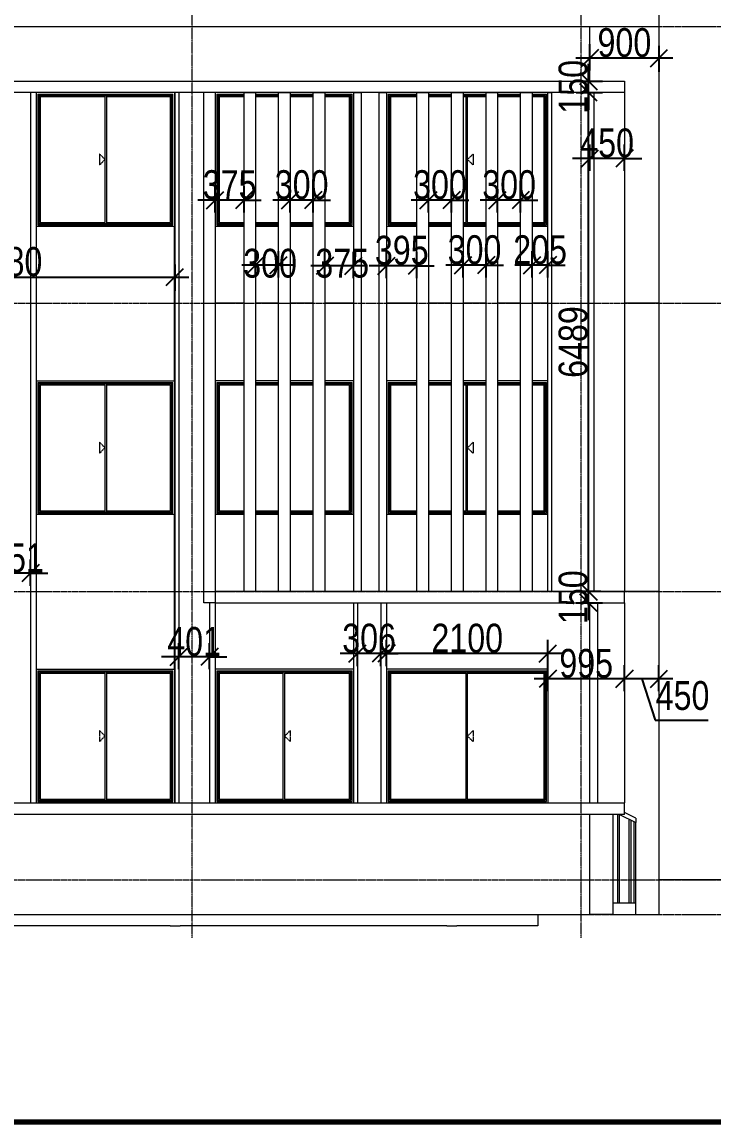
# Model space of a CAD drawing. Header units: millimetres. Extents: x -35190 to 411743, y -233114 to 23872.
# Drawn here: x 21795 to 30787, y -166409 to -152101 of the extents above; entities that cross this region are included whole.
import ezdxf

# ---------------------------------------------------------------- set-up
doc = ezdxf.new("R2010")
doc.units = ezdxf.units.MM
doc.linetypes.add('Centre', pattern=[31.75, 6.35, -4.7625, 15.875, -4.7625])
doc.linetypes.add('Grid Line', pattern=[22.225, 12.7, -3.175, 3.175, -3.175])
for name, color, linetype, lineweight in [('A-ANNO-DIMS', 211, 'Continuous', 9), ('A-DETL', 90, 'Continuous', 18), ('A-DETL-WIDE', 214, 'Continuous', 70), ('A-FLOR', 192, 'Continuous', 18), ('A-FLOR-HRAL', 11, 'Continuous', 18), ('A-FLOR-LEVL', 51, 'Continuous', 18), ('A-GLAZ', 151, 'Continuous', 18), ('A-WALL', 113, 'Continuous', 18), ('Q-CASE', 31, 'Continuous', 18), ('S-GRID', 1, 'Continuous', 9), ('S-STRS', 31, 'Continuous', 18)]:
    doc.layers.add(name, color=color, linetype=linetype, lineweight=lineweight)
doc.styles.add('Arial_3', font='arial.ttf', dxfattribs={"width": 0.8, "height": 375})
doc.dimstyles.new('main_4_5mm', dxfattribs={"dimscale": 304.8, "dimtxt": 382.597275, "dimasz": 0.738189, "dimexe": 0.590551, "dimexo": 0.0625, "dimgap": 0.024606, "dimtad": 1, "dimdec": 0, "dimzin": 0, "dimdsep": 46, "dimtxsty": 'Arial_3', "dimblk1": 'OBLIQUE', "dimblk2": 'OBLIQUE', "dimsah": 1, "dimcen": 0.09, "dimdle": 0.590551, "dimazin": 0, "dimtfac": 1, "dimtdec": 4, "dimtix": 1, "dimtmove": 0, "dimatfit": 3, "dimfxl": 0.590551, "dimfxlon": 1, "dimtvp": 1, "dimtolj": 1, "dimtzin": 0, "dimarcsym": 2})
doc.dimstyles.new('main_4_5mm_1', dxfattribs={"dimscale": 304.8, "dimtxt": 382.597275, "dimasz": 0.738189, "dimexe": 0.590551, "dimexo": 0.0625, "dimgap": 0.024606, "dimtad": 1, "dimdec": 0, "dimzin": 0, "dimdsep": 46, "dimtxsty": 'Arial_3', "dimblk1": 'OBLIQUE', "dimblk2": 'OBLIQUE', "dimsah": 1, "dimcen": 0.09, "dimdle": 0.590551, "dimazin": 0, "dimtfac": 1, "dimtdec": 4, "dimtix": 1, "dimtmove": 1, "dimatfit": 3, "dimfxl": 0.590551, "dimfxlon": 1, "dimtvp": 1, "dimtolj": 1, "dimtzin": 0, "dimarcsym": 2})

# ---------------------------------------------------------------- blocks, each defined once
blk = doc.blocks.new('Sliding - 2L - SL2_1 X 1_8-416756-North')
at = {"layer": 'A-GLAZ'}
for p, q in [((10281, 3190), (8181, 3190)), ((8201, 3170), (8201, 1470)), ((8201, 3170), (10261, 3170)), ((8217, 3154), (8217, 1486)), ((8217, 3154), (10245, 3154)), ((9216, 1486), (9216, 3154)), ((10245, 1486), (10245, 3154)), ((10261, 1470), (10261, 3170)), ((10281, 3190), (10281, 1450)), ((8232, 3139), (8232, 1501)), ((8232, 3139), (9216, 3139)), ((9216, 1501), (9216, 3139)), ((9231, 3139), (9231, 1501)), ((9231, 3139), (10230, 3139)), ((10230, 1501), (10230, 3139)), ((8201, 1470), (10261, 1470)), ((8217, 1486), (10245, 1486)), ((8232, 1501), (9216, 1501)), ((9231, 1501), (10230, 1501))]:
    blk.add_line(p, q, dxfattribs=at)
at = {"layer": 'A-GLAZ', "linetype": 'Centre'}
for p, q in [((9235, 2320), (9306, 2391)), ((9235, 2320), (9306, 2249)), ((9306, 2391), (9306, 2249))]:
    blk.add_line(p, q, dxfattribs=at)
blk = doc.blocks.new('Sliding - 2L - SL1_8 X 1_8-417365-North')
at = {"layer": 'A-GLAZ'}
for p, q in [((7751, 3190), (5951, 3190)), ((5971, 3170), (5971, 1470)), ((5971, 3170), (7731, 3170)), ((5987, 3154), (5987, 1486)), ((5987, 3154), (7715, 3154)), ((6836, 1486), (6836, 3154)), ((7715, 1486), (7715, 3154)), ((7731, 1470), (7731, 3170)), ((6002, 3139), (6002, 1501)), ((6002, 3139), (6836, 3139)), ((6836, 1501), (6836, 3139)), ((6851, 3139), (6851, 1501)), ((6851, 3139), (7700, 3139)), ((7700, 1501), (7700, 3139)), ((5971, 1470), (7731, 1470)), ((5987, 1486), (7715, 1486)), ((6002, 1501), (6836, 1501)), ((6851, 1501), (7700, 1501))]:
    blk.add_line(p, q, dxfattribs=at)
at = {"layer": 'A-GLAZ', "linetype": 'Centre'}
for p, q in [((6855, 2320), (6926, 2391)), ((6855, 2320), (6926, 2249)), ((6926, 2391), (6926, 2249))]:
    blk.add_line(p, q, dxfattribs=at)
blk = doc.blocks.new('Sliding - 2L - SL1_8 X 1_8-417557-North')
at = {"layer": 'A-GLAZ'}
for p, q in [((3641, 3170), (3641, 1470)), ((3641, 3170), (5401, 3170)), ((3657, 3154), (3657, 1486)), ((3657, 3154), (5385, 3154)), ((4536, 3154), (4536, 1486)), ((5385, 1486), (5385, 3154)), ((5401, 1470), (5401, 3170)), ((5421, 3190), (5421, 1450)), ((3672, 3139), (3672, 1501)), ((3672, 3139), (4521, 3139)), ((4521, 1501), (4521, 3139)), ((4536, 3139), (4536, 1501)), ((4536, 3139), (5370, 3139)), ((5370, 1501), (5370, 3139)), ((3641, 1470), (5401, 1470)), ((3657, 1486), (5385, 1486)), ((3672, 1501), (4521, 1501)), ((4536, 1501), (5370, 1501))]:
    blk.add_line(p, q, dxfattribs=at)
at = {"layer": 'A-GLAZ', "linetype": 'Centre'}
for p, q in [((4517, 2320), (4447, 2391)), ((4447, 2391), (4447, 2249)), ((4517, 2320), (4447, 2249))]:
    blk.add_line(p, q, dxfattribs=at)
blk = doc.blocks.new('Sliding - 2L - SL2_1 X 1_8-V11-North')
at = {"layer": 'A-GLAZ'}
for p, q in [((8576, 6940), (8181, 6940)), ((8201, 6920), (8201, 5220)), ((8201, 6920), (8576, 6920)), ((8217, 6904), (8217, 5236)), ((8217, 6904), (8576, 6904)), ((8232, 6889), (8232, 5251)), ((8232, 6889), (8576, 6889)), ((9026, 6940), (8726, 6940)), ((8726, 6920), (9026, 6920)), ((8726, 6904), (9026, 6904)), ((8726, 6889), (9026, 6889)), ((9476, 6940), (9176, 6940)), ((9176, 6920), (9476, 6920)), ((9176, 6904), (9476, 6904)), ((9176, 6889), (9216, 6889)), ((9216, 5236), (9216, 6904)), ((9216, 5251), (9216, 6889)), ((9231, 6889), (9231, 5251)), ((9231, 6889), (9476, 6889)), ((9926, 6940), (9626, 6940)), ((9626, 6920), (9926, 6920)), ((9626, 6904), (9926, 6904)), ((9626, 6889), (9926, 6889)), ((10281, 6940), (10076, 6940)), ((10076, 6920), (10261, 6920)), ((10076, 6904), (10245, 6904)), ((10076, 6889), (10230, 6889)), ((10230, 5251), (10230, 6889)), ((10245, 5236), (10245, 6904)), ((10261, 5220), (10261, 6920)), ((8576, 5200), (8181, 5200)), ((8201, 5220), (8576, 5220)), ((8217, 5236), (8576, 5236)), ((8232, 5251), (8576, 5251)), ((8726, 5251), (9026, 5251)), ((8726, 5236), (9026, 5236)), ((8726, 5220), (9026, 5220)), ((9026, 5200), (8726, 5200)), ((9176, 5251), (9216, 5251)), ((9176, 5236), (9476, 5236)), ((9176, 5220), (9476, 5220)), ((9476, 5200), (9176, 5200)), ((9231, 5251), (9476, 5251)), ((9626, 5251), (9926, 5251)), ((9626, 5236), (9926, 5236)), ((9626, 5220), (9926, 5220)), ((9926, 5200), (9626, 5200)), ((10076, 5251), (10230, 5251)), ((10076, 5236), (10245, 5236)), ((10076, 5220), (10261, 5220)), ((10281, 5200), (10076, 5200))]:
    blk.add_line(p, q, dxfattribs=at)
at = {"layer": 'A-GLAZ', "linetype": 'Centre'}
for p, q in [((9235, 6070), (9306, 6141)), ((9235, 6070), (9306, 5999)), ((9306, 6141), (9306, 5999))]:
    blk.add_line(p, q, dxfattribs=at)
blk = doc.blocks.new('Sliding - 2L - SL1_8 X 1_8-V12-North')
at = {"layer": 'A-GLAZ'}
for p, q in [((6326, 6940), (5951, 6940)), ((5971, 6920), (5971, 5220)), ((5971, 6920), (6326, 6920)), ((5987, 6904), (5987, 5236)), ((5987, 6904), (6326, 6904)), ((6002, 6889), (6002, 5251)), ((6002, 6889), (6326, 6889)), ((6776, 6940), (6476, 6940)), ((6476, 6920), (6776, 6920)), ((6476, 6904), (6776, 6904)), ((6476, 6889), (6776, 6889)), ((7226, 6940), (6926, 6940)), ((6926, 6920), (7226, 6920)), ((6926, 6904), (7226, 6904)), ((6926, 6889), (7226, 6889)), ((7751, 6940), (7376, 6940)), ((7376, 6920), (7731, 6920)), ((7376, 6904), (7715, 6904)), ((7376, 6889), (7700, 6889)), ((7700, 5251), (7700, 6889)), ((7715, 5236), (7715, 6904)), ((7731, 5220), (7731, 6920)), ((6326, 5200), (5951, 5200)), ((5971, 5220), (6326, 5220)), ((5987, 5236), (6326, 5236)), ((6002, 5251), (6326, 5251)), ((6476, 5251), (6776, 5251)), ((6476, 5236), (6776, 5236)), ((6476, 5220), (6776, 5220)), ((6776, 5200), (6476, 5200)), ((6926, 5251), (7226, 5251)), ((6926, 5236), (7226, 5236)), ((6926, 5220), (7226, 5220)), ((7226, 5200), (6926, 5200)), ((7376, 5251), (7700, 5251)), ((7376, 5236), (7715, 5236)), ((7376, 5220), (7731, 5220)), ((7751, 5200), (7376, 5200))]:
    blk.add_line(p, q, dxfattribs=at)
blk = doc.blocks.new('Sliding - 2L - SL2_1 X 1_8-V26-North')
at = {"layer": 'A-GLAZ'}
for p, q in [((8201, 10670), (8201, 8970)), ((8201, 10670), (8576, 10670)), ((8217, 10654), (8217, 8986)), ((8217, 10654), (8576, 10654)), ((8232, 10639), (8232, 9001)), ((8232, 10639), (8576, 10639)), ((8726, 10670), (9026, 10670)), ((8726, 10654), (9026, 10654)), ((8726, 10639), (9026, 10639)), ((9176, 10670), (9476, 10670)), ((9176, 10654), (9476, 10654)), ((9176, 10639), (9216, 10639)), ((9216, 8986), (9216, 10654)), ((9216, 9001), (9216, 10639)), ((9231, 10639), (9231, 9001)), ((9231, 10639), (9476, 10639)), ((9626, 10670), (9926, 10670)), ((9626, 10654), (9926, 10654)), ((9626, 10639), (9926, 10639)), ((10076, 10670), (10261, 10670)), ((10076, 10654), (10245, 10654)), ((10076, 10639), (10230, 10639)), ((10230, 9001), (10230, 10639)), ((10245, 8986), (10245, 10654)), ((10261, 8970), (10261, 10670)), ((8576, 8950), (8181, 8950)), ((8201, 8970), (8576, 8970)), ((8217, 8986), (8576, 8986)), ((8232, 9001), (8576, 9001)), ((8726, 9001), (9026, 9001)), ((8726, 8986), (9026, 8986)), ((8726, 8970), (9026, 8970)), ((9026, 8950), (8726, 8950)), ((9176, 9001), (9216, 9001)), ((9176, 8986), (9476, 8986)), ((9176, 8970), (9476, 8970)), ((9476, 8950), (9176, 8950)), ((9231, 9001), (9476, 9001)), ((9626, 9001), (9926, 9001)), ((9626, 8986), (9926, 8986)), ((9626, 8970), (9926, 8970)), ((9926, 8950), (9626, 8950)), ((10076, 9001), (10230, 9001)), ((10076, 8986), (10245, 8986)), ((10076, 8970), (10261, 8970)), ((10281, 8950), (10076, 8950))]:
    blk.add_line(p, q, dxfattribs=at)
at = {"layer": 'A-GLAZ', "linetype": 'Centre'}
for p, q in [((9235, 9820), (9306, 9891)), ((9306, 9891), (9306, 9749)), ((9235, 9820), (9306, 9749))]:
    blk.add_line(p, q, dxfattribs=at)
blk = doc.blocks.new('Sliding - 2L - SL1_8 X 1_8-V27-North')
at = {"layer": 'A-GLAZ'}
for p, q in [((5971, 10670), (5971, 8970)), ((5971, 10670), (6326, 10670)), ((5987, 10654), (5987, 8986)), ((5987, 10654), (6326, 10654)), ((6002, 10639), (6002, 9001)), ((6002, 10639), (6326, 10639)), ((6476, 10670), (6776, 10670)), ((6476, 10654), (6776, 10654)), ((6476, 10639), (6776, 10639)), ((6926, 10670), (7226, 10670)), ((6926, 10654), (7226, 10654)), ((6926, 10639), (7226, 10639)), ((7376, 10670), (7731, 10670)), ((7376, 10654), (7715, 10654)), ((7376, 10639), (7700, 10639)), ((7700, 9001), (7700, 10639)), ((7715, 8986), (7715, 10654)), ((7731, 8970), (7731, 10670)), ((6326, 8950), (5951, 8950)), ((5971, 8970), (6326, 8970)), ((5987, 8986), (6326, 8986)), ((6002, 9001), (6326, 9001)), ((6476, 9001), (6776, 9001)), ((6476, 8986), (6776, 8986)), ((6476, 8970), (6776, 8970)), ((6776, 8950), (6476, 8950)), ((6926, 9001), (7226, 9001)), ((6926, 8986), (7226, 8986)), ((6926, 8970), (7226, 8970)), ((7226, 8950), (6926, 8950)), ((7376, 9001), (7700, 9001)), ((7376, 8986), (7715, 8986)), ((7376, 8970), (7731, 8970)), ((7751, 8950), (7376, 8950))]:
    blk.add_line(p, q, dxfattribs=at)
blk = doc.blocks.new('Railing - 25mm-467523-North')
at = {"layer": 'A-FLOR-HRAL'}
for p, q in [((11189, 150), (11189, 1300)), ((11214, 150), (11214, 1300))]:
    blk.add_line(p, q, dxfattribs=at)
blk = doc.blocks.new('Railing - 25mm-467521-North')
at = {"layer": 'A-FLOR-HRAL'}
for p, q in [((11339, 150), (11339, 1238)), ((11364, 150), (11364, 1225))]:
    blk.add_line(p, q, dxfattribs=at)
blk = doc.blocks.new('Railing - 25mm-467515-North')
at = {"layer": 'A-FLOR-HRAL'}
for p, q in [((11401, 150), (11401, 1207)), ((11426, 150), (11426, 1194))]:
    blk.add_line(p, q, dxfattribs=at)
blk = doc.blocks.new('Railing - Railing-474995-North')
for name in ['Railing - 25mm-467523-North', 'Railing - 25mm-467521-North', 'Railing - 25mm-467515-North']:
    blk.add_blockref(name, (0, 0))
blk = doc.blocks.new('Top Rail Type - Top Rail_Internal_-475013-North')
at = {"layer": 'A-FLOR-HRAL'}
for p, q in [((11214, 1300), (11426, 1194)), ((11426, 1250), (11276, 1325)), ((11426, 1250), (11426, 1194))]:
    blk.add_line(p, q, dxfattribs=at)
blk = doc.blocks.new('Casework 1 - Casework 1-478824-North')
at = {"layer": 'Q-CASE'}
for p, q in [((126, 10840), (11276, 10840)), ((11276, 10840), (11276, 10690)), ((11276, 10690), (126, 10690)), ((3547, 10690), (3547, 1450)), ((3621, 10690), (3621, 1450)), ((5426, 10690), (5426, 1450)), ((5476, 10690), (5476, 1450)), ((7751, 10690), (7851, 10690)), ((7751, 10690), (7751, 4200)), ((7851, 10690), (7851, 4200)), ((8081, 10690), (8181, 10690)), ((8081, 10690), (8081, 4200)), ((8181, 10690), (8181, 4200)), ((10281, 10690), (10331, 10690)), ((10281, 4200), (10281, 10690)), ((10331, 4200), (10331, 10690)), ((10876, 10690), (10876, 4200)), ((11276, 10690), (11276, 4201)), ((5421, 8950), (3621, 8950)), ((5421, 6940), (5421, 8950)), ((3621, 6940), (5421, 6940)), ((5421, 5200), (3621, 5200)), ((5421, 3190), (5421, 5200)), ((11276, 4200), (5951, 4200)), ((5951, 4200), (5951, 4051)), ((7851, 4200), (7751, 4200)), ((8181, 4200), (8081, 4200)), ((10331, 4200), (10281, 4200)), ((10876, 4201), (11276, 4201)), ((11276, 4200), (11276, 4201)), ((11276, 4051), (11276, 4200)), ((5877, 4051), (5877, 1450)), ((5951, 4051), (11276, 4051)), ((5951, 4051), (5951, 1450)), ((7751, 4051), (7751, 1450)), ((7801, 4051), (7801, 1450)), ((8107, 4051), (8107, 1450)), ((8181, 4051), (8181, 1450)), ((10826, 1450), (10826, 4051)), ((10926, 4051), (10926, 1450)), ((11276, 4051), (11276, 1450)), ((3621, 3190), (5421, 3190)), ((126, 1450), (11276, 1450)), ((11276, 1300), (11276, 1450)), ((11276, 1300), (126, 1300)), ((11126, 1300), (11126, 0)), ((11126, 0), (10826, 0))]:
    blk.add_line(p, q, dxfattribs=at)
blk = doc.blocks.new('Casework 4 - Casework 4-774435-North')
at = {"layer": 'Q-CASE'}
for p, q in [((5364, -150), (5497, -150)), ((8964, -150), (9097, -150))]:
    blk.add_line(p, q, dxfattribs=at)
blk = doc.blocks.new('_Oblique')
at = {"color": 0, "linetype": 'ByBlock', "lineweight": -2}
blk.add_line((-0.5, -0.5), (0.5, 0.5), dxfattribs=at)
blk = doc.blocks.new('*D1818')
at = {"layer": 'A-ANNO-DIMS', "color": 0, "lineweight": -2, "transparency": 16777216}
for p, q in [((21554, -159433), (21554, -159092)), ((21905, -159433), (21905, -159092)), ((21554, -159272), (21329, -159272)), ((21905, -159272), (21554, -159272)), ((21905, -159272), (22130, -159272))]:
    blk.add_line(p, q, dxfattribs=at)
at = {"layer": 'Defpoints', "color": 0, "transparency": 16777216}
for p in [(21554, -159272), (21554, -159452), (21905, -159452)]:
    blk.add_point(p, dxfattribs=at)
at = {"layer": 'A-ANNO-DIMS', "color": 0, "lineweight": -2, "transparency": 16777216, "xscale": 224.9999999999999, "yscale": 224.9999999999999, "zscale": 224.9999999999999}
blk.add_blockref('_Oblique', (21554, -159272), dxfattribs=at)
at = {"layer": 'A-ANNO-DIMS', "color": 0, "lineweight": -2, "transparency": 16777216, "xscale": 224.9999999999999, "yscale": 224.9999999999999, "zscale": 224.9999999999999, "rotation": 180}
blk.add_blockref('_Oblique', (21905, -159272), dxfattribs=at)
at = {"layer": 'A-ANNO-DIMS', "color": 0, "transparency": 16777216, "insert": (21730, -159073), "char_height": 375, "width": 743.77, "attachment_point": 5, "style": 'Arial_3'}
blk.add_mtext('\\A1;351', dxfattribs=at)
blk = doc.blocks.new('*D1819')
at = {"layer": 'A-ANNO-DIMS', "color": 0, "lineweight": -2, "transparency": 16777216}
for p, q in [((23834, -160521), (23834, -160180)), ((24235, -160521), (24235, -160180)), ((23834, -160360), (23609, -160360)), ((24235, -160360), (23834, -160360)), ((24235, -160360), (24460, -160360))]:
    blk.add_line(p, q, dxfattribs=at)
at = {"layer": 'Defpoints', "color": 0, "transparency": 16777216}
for p in [(23834, -160360), (23834, -160540), (24235, -160540)]:
    blk.add_point(p, dxfattribs=at)
at = {"layer": 'A-ANNO-DIMS', "color": 0, "lineweight": -2, "transparency": 16777216, "xscale": 224.9999999999999, "yscale": 224.9999999999999, "zscale": 224.9999999999999}
blk.add_blockref('_Oblique', (23834, -160360), dxfattribs=at)
at = {"layer": 'A-ANNO-DIMS', "color": 0, "lineweight": -2, "transparency": 16777216, "xscale": 224.9999999999999, "yscale": 224.9999999999999, "zscale": 224.9999999999999, "rotation": 180}
blk.add_blockref('_Oblique', (24235, -160360), dxfattribs=at)
at = {"layer": 'A-ANNO-DIMS', "color": 0, "transparency": 16777216, "insert": (24035, -160161), "char_height": 375, "width": 743.77, "attachment_point": 5, "style": 'Arial_3'}
blk.add_mtext('\\A1;401', dxfattribs=at)
blk = doc.blocks.new('*D1820')
at = {"layer": 'A-ANNO-DIMS', "color": 0, "lineweight": -2, "transparency": 16777216}
for p, q in [((29634, -160806), (29634, -160465)), ((30084, -160806), (30084, -160465)), ((30264, -160645), (29454, -160645)), ((29859, -160645), (30033, -161182)), ((30033, -161182), (30722, -161182))]:
    blk.add_line(p, q, dxfattribs=at)
at = {"layer": 'Defpoints', "color": 0, "transparency": 16777216}
for p in [(29634, -160645), (29634, -160825), (30084, -160825)]:
    blk.add_point(p, dxfattribs=at)
at = {"layer": 'A-ANNO-DIMS', "color": 0, "lineweight": -2, "transparency": 16777216, "xscale": 224.9999999999999, "yscale": 224.9999999999999, "zscale": 224.9999999999999, "rotation": 180}
blk.add_blockref('_Oblique', (29634, -160645), dxfattribs=at)
at = {"layer": 'A-ANNO-DIMS', "color": 0, "lineweight": -2, "transparency": 16777216, "xscale": 224.9999999999999, "yscale": 224.9999999999999, "zscale": 224.9999999999999}
blk.add_blockref('_Oblique', (30084, -160645), dxfattribs=at)
at = {"layer": 'A-ANNO-DIMS', "color": 0, "transparency": 16777216, "insert": (30041, -160674), "char_height": 375, "width": 743.77, "attachment_point": 1, "line_spacing_factor": 0.941778, "style": 'Arial_3'}
blk.add_mtext('\\A1;450', dxfattribs=at)
blk = doc.blocks.new('*D1821')
at = {"layer": 'A-ANNO-DIMS', "color": 0, "lineweight": -2, "transparency": 16777216}
for p, q in [((28639, -160806), (28639, -160465)), ((29634, -160806), (29634, -160465)), ((29814, -160645), (28459, -160645))]:
    blk.add_line(p, q, dxfattribs=at)
at = {"layer": 'Defpoints', "color": 0, "transparency": 16777216}
for p in [(28639, -160645), (28639, -160825), (29634, -160825)]:
    blk.add_point(p, dxfattribs=at)
at = {"layer": 'A-ANNO-DIMS', "color": 0, "lineweight": -2, "transparency": 16777216, "xscale": 224.9999999999999, "yscale": 224.9999999999999, "zscale": 224.9999999999999, "rotation": 180}
blk.add_blockref('_Oblique', (28639, -160645), dxfattribs=at)
at = {"layer": 'A-ANNO-DIMS', "color": 0, "lineweight": -2, "transparency": 16777216, "xscale": 224.9999999999999, "yscale": 224.9999999999999, "zscale": 224.9999999999999}
blk.add_blockref('_Oblique', (29634, -160645), dxfattribs=at)
at = {"layer": 'A-ANNO-DIMS', "color": 0, "transparency": 16777216, "insert": (29137, -160446), "char_height": 375, "width": 743.77, "attachment_point": 5, "style": 'Arial_3'}
blk.add_mtext('\\A1;995', dxfattribs=at)
blk = doc.blocks.new('*D1822')
at = {"layer": 'A-ANNO-DIMS', "color": 0, "lineweight": -2, "transparency": 16777216}
for p, q in [((26539, -160478), (26539, -160137)), ((28639, -160478), (28639, -160137)), ((28819, -160317), (26359, -160317))]:
    blk.add_line(p, q, dxfattribs=at)
at = {"layer": 'Defpoints', "color": 0, "transparency": 16777216}
for p in [(26539, -160317), (26539, -160497), (28639, -160497)]:
    blk.add_point(p, dxfattribs=at)
at = {"layer": 'A-ANNO-DIMS', "color": 0, "lineweight": -2, "transparency": 16777216, "xscale": 224.9999999999999, "yscale": 224.9999999999999, "zscale": 224.9999999999999, "rotation": 180}
blk.add_blockref('_Oblique', (26539, -160317), dxfattribs=at)
at = {"layer": 'A-ANNO-DIMS', "color": 0, "lineweight": -2, "transparency": 16777216, "xscale": 224.9999999999999, "yscale": 224.9999999999999, "zscale": 224.9999999999999}
blk.add_blockref('_Oblique', (28639, -160317), dxfattribs=at)
at = {"layer": 'A-ANNO-DIMS', "color": 0, "transparency": 16777216, "insert": (27589, -160118), "char_height": 375, "width": 991.69, "attachment_point": 5, "style": 'Arial_3'}
blk.add_mtext('\\A1;2100', dxfattribs=at)
blk = doc.blocks.new('*D1823')
at = {"layer": 'A-ANNO-DIMS', "color": 0, "lineweight": -2, "transparency": 16777216}
for p, q in [((26159, -160478), (26159, -160137)), ((26465, -160478), (26465, -160137)), ((26159, -160317), (25934, -160317)), ((26465, -160317), (26159, -160317)), ((26465, -160317), (26690, -160317))]:
    blk.add_line(p, q, dxfattribs=at)
at = {"layer": 'Defpoints', "color": 0, "transparency": 16777216}
for p in [(26159, -160317), (26159, -160497), (26465, -160497)]:
    blk.add_point(p, dxfattribs=at)
at = {"layer": 'A-ANNO-DIMS', "color": 0, "lineweight": -2, "transparency": 16777216, "xscale": 224.9999999999999, "yscale": 224.9999999999999, "zscale": 224.9999999999999}
blk.add_blockref('_Oblique', (26159, -160317), dxfattribs=at)
at = {"layer": 'A-ANNO-DIMS', "color": 0, "lineweight": -2, "transparency": 16777216, "xscale": 224.9999999999999, "yscale": 224.9999999999999, "zscale": 224.9999999999999, "rotation": 180}
blk.add_blockref('_Oblique', (26465, -160317), dxfattribs=at)
at = {"layer": 'A-ANNO-DIMS', "color": 0, "transparency": 16777216, "insert": (26312, -160118), "char_height": 375, "width": 743.77, "attachment_point": 5, "style": 'Arial_3'}
blk.add_mtext('\\A1;306', dxfattribs=at)
blk = doc.blocks.new('*D1825')
at = {"layer": 'A-ANNO-DIMS', "color": 0, "lineweight": -2, "transparency": 16777216}
for p, q in [((29184, -152731), (29184, -152390)), ((30084, -152409), (30084, -152750)), ((30264, -152570), (29004, -152570))]:
    blk.add_line(p, q, dxfattribs=at)
at = {"layer": 'Defpoints', "color": 0, "transparency": 16777216}
for p in [(30084, -152390), (29184, -152570), (29184, -152750)]:
    blk.add_point(p, dxfattribs=at)
at = {"layer": 'A-ANNO-DIMS', "color": 0, "lineweight": -2, "transparency": 16777216, "xscale": 224.9999999999999, "yscale": 224.9999999999999, "zscale": 224.9999999999999, "rotation": 180}
blk.add_blockref('_Oblique', (29184, -152570), dxfattribs=at)
at = {"layer": 'A-ANNO-DIMS', "color": 0, "lineweight": -2, "transparency": 16777216, "xscale": 224.9999999999999, "yscale": 224.9999999999999, "zscale": 224.9999999999999}
blk.add_blockref('_Oblique', (30084, -152570), dxfattribs=at)
at = {"layer": 'A-ANNO-DIMS', "color": 0, "transparency": 16777216, "insert": (29634, -152371), "char_height": 375, "width": 743.77, "attachment_point": 5, "style": 'Arial_3'}
blk.add_mtext('\\A1;900', dxfattribs=at)
blk = doc.blocks.new('*D1826')
at = {"layer": 'A-ANNO-DIMS', "color": 0, "lineweight": -2, "transparency": 16777216}
for p, q in [((29167, -159508), (29167, -159283)), ((29328, -159508), (28987, -159508)), ((29167, -159658), (29167, -159508)), ((29006, -159658), (29347, -159658)), ((29167, -159658), (29167, -159883))]:
    blk.add_line(p, q, dxfattribs=at)
at = {"layer": 'Defpoints', "color": 0, "transparency": 16777216}
for p in [(29167, -159508), (29347, -159508), (28987, -159658)]:
    blk.add_point(p, dxfattribs=at)
at = {"layer": 'A-ANNO-DIMS', "color": 0, "lineweight": -2, "transparency": 16777216, "xscale": 224.9999999999999, "yscale": 224.9999999999999, "zscale": 224.9999999999999}
for p, rotation in [((29167, -159508), 270), ((29167, -159658), 90)]:
    blk.add_blockref('_Oblique', p, dxfattribs=dict(at, rotation=rotation))
at = {"layer": 'A-ANNO-DIMS', "color": 0, "transparency": 16777216, "insert": (28968, -159583), "char_height": 375, "width": 743.77, "attachment_point": 5, "rotation": 90, "style": 'Arial_3'}
blk.add_mtext('\\A1;150', dxfattribs=at)
blk = doc.blocks.new('*D1827')
at = {"layer": 'A-ANNO-DIMS', "color": 0, "lineweight": -2, "transparency": 16777216}
for p, q in [((29167, -159688), (29167, -152839)), ((29006, -153019), (29347, -153019)), ((29328, -159508), (28987, -159508))]:
    blk.add_line(p, q, dxfattribs=at)
at = {"layer": 'Defpoints', "color": 0, "transparency": 16777216}
for p in [(28987, -153019), (29167, -153019), (29347, -159508)]:
    blk.add_point(p, dxfattribs=at)
at = {"layer": 'A-ANNO-DIMS', "color": 0, "lineweight": -2, "transparency": 16777216, "xscale": 224.9999999999999, "yscale": 224.9999999999999, "zscale": 224.9999999999999}
for p, rotation in [((29167, -153019), 90), ((29167, -159508), 270)]:
    blk.add_blockref('_Oblique', p, dxfattribs=dict(at, rotation=rotation))
at = {"layer": 'A-ANNO-DIMS', "color": 0, "transparency": 16777216, "insert": (28968, -156264), "char_height": 375, "width": 991.69, "attachment_point": 5, "rotation": 90, "style": 'Arial_3'}
blk.add_mtext('\\A1;6489', dxfattribs=at)
blk = doc.blocks.new('*D1828')
at = {"layer": 'A-ANNO-DIMS', "color": 0, "lineweight": -2, "transparency": 16777216}
for p, q in [((29167, -152869), (29167, -152644)), ((29006, -152869), (29347, -152869)), ((29167, -153019), (29167, -152869)), ((29006, -153019), (29347, -153019)), ((29167, -153019), (29167, -153244))]:
    blk.add_line(p, q, dxfattribs=at)
at = {"layer": 'Defpoints', "color": 0, "transparency": 16777216}
for p in [(28987, -152869), (29167, -152869), (28987, -153019)]:
    blk.add_point(p, dxfattribs=at)
at = {"layer": 'A-ANNO-DIMS', "color": 0, "lineweight": -2, "transparency": 16777216, "xscale": 224.9999999999999, "yscale": 224.9999999999999, "zscale": 224.9999999999999}
for p, rotation in [((29167, -152869), 270), ((29167, -153019), 90)]:
    blk.add_blockref('_Oblique', p, dxfattribs=dict(at, rotation=rotation))
at = {"layer": 'A-ANNO-DIMS', "color": 0, "transparency": 16777216, "insert": (28968, -152944), "char_height": 375, "width": 743.77, "attachment_point": 5, "rotation": 90, "style": 'Arial_3'}
blk.add_mtext('\\A1;150', dxfattribs=at)
blk = doc.blocks.new('*D1829')
at = {"layer": 'A-ANNO-DIMS', "color": 0, "lineweight": -2, "transparency": 16777216}
for p, q in [((29184, -154036), (29184, -153695)), ((29634, -154036), (29634, -153695)), ((29184, -153875), (28959, -153875)), ((29634, -153875), (29184, -153875)), ((29634, -153875), (29859, -153875))]:
    blk.add_line(p, q, dxfattribs=at)
at = {"layer": 'Defpoints', "color": 0, "transparency": 16777216}
for p in [(29184, -153875), (29184, -154055), (29634, -154055)]:
    blk.add_point(p, dxfattribs=at)
at = {"layer": 'A-ANNO-DIMS', "color": 0, "lineweight": -2, "transparency": 16777216, "xscale": 224.9999999999999, "yscale": 224.9999999999999, "zscale": 224.9999999999999}
blk.add_blockref('_Oblique', (29184, -153875), dxfattribs=at)
at = {"layer": 'A-ANNO-DIMS', "color": 0, "lineweight": -2, "transparency": 16777216, "xscale": 224.9999999999999, "yscale": 224.9999999999999, "zscale": 224.9999999999999, "rotation": 180}
blk.add_blockref('_Oblique', (29634, -153875), dxfattribs=at)
at = {"layer": 'A-ANNO-DIMS', "color": 0, "transparency": 16777216, "insert": (29409, -153676), "char_height": 375, "width": 743.77, "attachment_point": 5, "style": 'Arial_3'}
blk.add_mtext('\\A1;450', dxfattribs=at)
blk = doc.blocks.new('*D1860')
at = {"layer": 'A-ANNO-DIMS', "color": 0, "lineweight": -2, "transparency": 16777216}
for p, q in [((24309, -154579), (24309, -154238)), ((24684, -154579), (24684, -154238)), ((24309, -154418), (24084, -154418)), ((24684, -154418), (24309, -154418)), ((24684, -154418), (24909, -154418))]:
    blk.add_line(p, q, dxfattribs=at)
at = {"layer": 'Defpoints', "color": 0, "transparency": 16777216}
for p in [(24309, -154418), (24309, -154598), (24684, -154598)]:
    blk.add_point(p, dxfattribs=at)
at = {"layer": 'A-ANNO-DIMS', "color": 0, "lineweight": -2, "transparency": 16777216, "xscale": 224.9999999999999, "yscale": 224.9999999999999, "zscale": 224.9999999999999}
blk.add_blockref('_Oblique', (24309, -154418), dxfattribs=at)
at = {"layer": 'A-ANNO-DIMS', "color": 0, "lineweight": -2, "transparency": 16777216, "xscale": 224.9999999999999, "yscale": 224.9999999999999, "zscale": 224.9999999999999, "rotation": 180}
blk.add_blockref('_Oblique', (24684, -154418), dxfattribs=at)
at = {"layer": 'A-ANNO-DIMS', "color": 0, "transparency": 16777216, "insert": (24497, -154219), "char_height": 375, "width": 743.77, "attachment_point": 5, "style": 'Arial_3'}
blk.add_mtext('\\A1;375', dxfattribs=at)
blk = doc.blocks.new('*D1861')
at = {"layer": 'A-ANNO-DIMS', "color": 0, "lineweight": -2, "transparency": 16777216}
for p, q in [((24834, -155425), (24834, -155084)), ((25134, -155425), (25134, -155084)), ((25314, -155264), (24654, -155264))]:
    blk.add_line(p, q, dxfattribs=at)
at = {"layer": 'Defpoints', "color": 0, "transparency": 16777216}
for p in [(24834, -155264), (24834, -155444), (25134, -155444)]:
    blk.add_point(p, dxfattribs=at)
at = {"layer": 'A-ANNO-DIMS', "color": 0, "lineweight": -2, "transparency": 16777216, "xscale": 224.9999999999999, "yscale": 224.9999999999999, "zscale": 224.9999999999999, "rotation": 180}
blk.add_blockref('_Oblique', (24834, -155264), dxfattribs=at)
at = {"layer": 'A-ANNO-DIMS', "color": 0, "lineweight": -2, "transparency": 16777216, "xscale": 224.9999999999999, "yscale": 224.9999999999999, "zscale": 224.9999999999999}
blk.add_blockref('_Oblique', (25134, -155264), dxfattribs=at)
at = {"layer": 'A-ANNO-DIMS', "color": 0, "transparency": 16777216, "insert": (24674, -155051), "char_height": 375, "width": 743.77, "attachment_point": 1, "line_spacing_factor": 0.941778, "style": 'Arial_3'}
blk.add_mtext('\\A1;300', dxfattribs=at)
blk = doc.blocks.new('*D1862')
at = {"layer": 'A-ANNO-DIMS', "color": 0, "lineweight": -2, "transparency": 16777216}
for p, q in [((25734, -155432), (25734, -155091)), ((26109, -155432), (26109, -155091)), ((26289, -155271), (25554, -155271))]:
    blk.add_line(p, q, dxfattribs=at)
at = {"layer": 'Defpoints', "color": 0, "transparency": 16777216}
for p in [(25734, -155271), (25734, -155451), (26109, -155451)]:
    blk.add_point(p, dxfattribs=at)
at = {"layer": 'A-ANNO-DIMS', "color": 0, "lineweight": -2, "transparency": 16777216, "xscale": 224.9999999999999, "yscale": 224.9999999999999, "zscale": 224.9999999999999, "rotation": 180}
blk.add_blockref('_Oblique', (25734, -155271), dxfattribs=at)
at = {"layer": 'A-ANNO-DIMS', "color": 0, "lineweight": -2, "transparency": 16777216, "xscale": 224.9999999999999, "yscale": 224.9999999999999, "zscale": 224.9999999999999}
blk.add_blockref('_Oblique', (26109, -155271), dxfattribs=at)
at = {"layer": 'A-ANNO-DIMS', "color": 0, "transparency": 16777216, "insert": (25612, -155051), "char_height": 375, "width": 743.77, "attachment_point": 1, "line_spacing_factor": 0.941778, "style": 'Arial_3'}
blk.add_mtext('\\A1;375', dxfattribs=at)
blk = doc.blocks.new('*D1863')
at = {"layer": 'A-ANNO-DIMS', "color": 0, "lineweight": -2, "transparency": 16777216}
for p, q in [((26539, -155432), (26539, -155091)), ((26934, -155432), (26934, -155091)), ((26539, -155271), (26314, -155271)), ((26934, -155271), (26539, -155271)), ((26934, -155271), (27159, -155271))]:
    blk.add_line(p, q, dxfattribs=at)
at = {"layer": 'Defpoints', "color": 0, "transparency": 16777216}
for p in [(26539, -155271), (26539, -155451), (26934, -155451)]:
    blk.add_point(p, dxfattribs=at)
at = {"layer": 'A-ANNO-DIMS', "color": 0, "lineweight": -2, "transparency": 16777216, "xscale": 224.9999999999999, "yscale": 224.9999999999999, "zscale": 224.9999999999999}
blk.add_blockref('_Oblique', (26539, -155271), dxfattribs=at)
at = {"layer": 'A-ANNO-DIMS', "color": 0, "lineweight": -2, "transparency": 16777216, "xscale": 224.9999999999999, "yscale": 224.9999999999999, "zscale": 224.9999999999999, "rotation": 180}
blk.add_blockref('_Oblique', (26934, -155271), dxfattribs=at)
at = {"layer": 'A-ANNO-DIMS', "color": 0, "transparency": 16777216, "insert": (26737, -155072), "char_height": 375, "width": 743.77, "attachment_point": 5, "style": 'Arial_3'}
blk.add_mtext('\\A1;395', dxfattribs=at)
blk = doc.blocks.new('*D1864')
at = {"layer": 'A-ANNO-DIMS', "color": 0, "lineweight": -2, "transparency": 16777216}
for p, q in [((27534, -155425), (27534, -155084)), ((27834, -155425), (27834, -155084)), ((27534, -155264), (27309, -155264)), ((27834, -155264), (27534, -155264)), ((27834, -155264), (28059, -155264))]:
    blk.add_line(p, q, dxfattribs=at)
at = {"layer": 'Defpoints', "color": 0, "transparency": 16777216}
for p in [(27534, -155264), (27534, -155444), (27834, -155444)]:
    blk.add_point(p, dxfattribs=at)
at = {"layer": 'A-ANNO-DIMS', "color": 0, "lineweight": -2, "transparency": 16777216, "xscale": 224.9999999999999, "yscale": 224.9999999999999, "zscale": 224.9999999999999}
blk.add_blockref('_Oblique', (27534, -155264), dxfattribs=at)
at = {"layer": 'A-ANNO-DIMS', "color": 0, "lineweight": -2, "transparency": 16777216, "xscale": 224.9999999999999, "yscale": 224.9999999999999, "zscale": 224.9999999999999, "rotation": 180}
blk.add_blockref('_Oblique', (27834, -155264), dxfattribs=at)
at = {"layer": 'A-ANNO-DIMS', "color": 0, "transparency": 16777216, "insert": (27684, -155065), "char_height": 375, "width": 743.77, "attachment_point": 5, "style": 'Arial_3'}
blk.add_mtext('\\A1;300', dxfattribs=at)
blk = doc.blocks.new('*D1865')
at = {"layer": 'A-ANNO-DIMS', "color": 0, "lineweight": -2, "transparency": 16777216}
for p, q in [((28434, -155425), (28434, -155084)), ((28639, -155425), (28639, -155084)), ((28434, -155264), (28209, -155264)), ((28639, -155264), (28434, -155264)), ((28639, -155264), (28864, -155264))]:
    blk.add_line(p, q, dxfattribs=at)
at = {"layer": 'Defpoints', "color": 0, "transparency": 16777216}
for p in [(28434, -155264), (28434, -155444), (28639, -155444)]:
    blk.add_point(p, dxfattribs=at)
at = {"layer": 'A-ANNO-DIMS', "color": 0, "lineweight": -2, "transparency": 16777216, "xscale": 224.9999999999999, "yscale": 224.9999999999999, "zscale": 224.9999999999999}
blk.add_blockref('_Oblique', (28434, -155264), dxfattribs=at)
at = {"layer": 'A-ANNO-DIMS', "color": 0, "lineweight": -2, "transparency": 16777216, "xscale": 224.9999999999999, "yscale": 224.9999999999999, "zscale": 224.9999999999999, "rotation": 180}
blk.add_blockref('_Oblique', (28639, -155264), dxfattribs=at)
at = {"layer": 'A-ANNO-DIMS', "color": 0, "transparency": 16777216, "insert": (28537, -155065), "char_height": 375, "width": 743.77, "attachment_point": 5, "style": 'Arial_3'}
blk.add_mtext('\\A1;205', dxfattribs=at)
blk = doc.blocks.new('*D1866')
at = {"layer": 'A-ANNO-DIMS', "color": 0, "lineweight": -2, "transparency": 16777216}
for p, q in [((25284, -154579), (25284, -154238)), ((25584, -154579), (25584, -154238)), ((25284, -154418), (25059, -154418)), ((25584, -154418), (25284, -154418)), ((25584, -154418), (25809, -154418))]:
    blk.add_line(p, q, dxfattribs=at)
at = {"layer": 'Defpoints', "color": 0, "transparency": 16777216}
for p in [(25284, -154418), (25284, -154598), (25584, -154598)]:
    blk.add_point(p, dxfattribs=at)
at = {"layer": 'A-ANNO-DIMS', "color": 0, "lineweight": -2, "transparency": 16777216, "xscale": 224.9999999999999, "yscale": 224.9999999999999, "zscale": 224.9999999999999}
blk.add_blockref('_Oblique', (25284, -154418), dxfattribs=at)
at = {"layer": 'A-ANNO-DIMS', "color": 0, "lineweight": -2, "transparency": 16777216, "xscale": 224.9999999999999, "yscale": 224.9999999999999, "zscale": 224.9999999999999, "rotation": 180}
blk.add_blockref('_Oblique', (25584, -154418), dxfattribs=at)
at = {"layer": 'A-ANNO-DIMS', "color": 0, "transparency": 16777216, "insert": (25434, -154219), "char_height": 375, "width": 743.77, "attachment_point": 5, "style": 'Arial_3'}
blk.add_mtext('\\A1;300', dxfattribs=at)
blk = doc.blocks.new('*D1867')
at = {"layer": 'A-ANNO-DIMS', "color": 0, "lineweight": -2, "transparency": 16777216}
for p, q in [((27084, -154579), (27084, -154238)), ((27384, -154579), (27384, -154238)), ((27084, -154418), (26859, -154418)), ((27384, -154418), (27084, -154418)), ((27384, -154418), (27609, -154418))]:
    blk.add_line(p, q, dxfattribs=at)
at = {"layer": 'Defpoints', "color": 0, "transparency": 16777216}
for p in [(27084, -154418), (27084, -154598), (27384, -154598)]:
    blk.add_point(p, dxfattribs=at)
at = {"layer": 'A-ANNO-DIMS', "color": 0, "lineweight": -2, "transparency": 16777216, "xscale": 224.9999999999999, "yscale": 224.9999999999999, "zscale": 224.9999999999999}
blk.add_blockref('_Oblique', (27084, -154418), dxfattribs=at)
at = {"layer": 'A-ANNO-DIMS', "color": 0, "lineweight": -2, "transparency": 16777216, "xscale": 224.9999999999999, "yscale": 224.9999999999999, "zscale": 224.9999999999999, "rotation": 180}
blk.add_blockref('_Oblique', (27384, -154418), dxfattribs=at)
at = {"layer": 'A-ANNO-DIMS', "color": 0, "transparency": 16777216, "insert": (27234, -154219), "char_height": 375, "width": 743.77, "attachment_point": 5, "style": 'Arial_3'}
blk.add_mtext('\\A1;300', dxfattribs=at)
blk = doc.blocks.new('*D1868')
at = {"layer": 'A-ANNO-DIMS', "color": 0, "lineweight": -2, "transparency": 16777216}
for p, q in [((27984, -154579), (27984, -154238)), ((28284, -154579), (28284, -154238)), ((27984, -154418), (27759, -154418)), ((28284, -154418), (27984, -154418)), ((28284, -154418), (28509, -154418))]:
    blk.add_line(p, q, dxfattribs=at)
at = {"layer": 'Defpoints', "color": 0, "transparency": 16777216}
for p in [(27984, -154418), (27984, -154598), (28284, -154598)]:
    blk.add_point(p, dxfattribs=at)
at = {"layer": 'A-ANNO-DIMS', "color": 0, "lineweight": -2, "transparency": 16777216, "xscale": 224.9999999999999, "yscale": 224.9999999999999, "zscale": 224.9999999999999}
blk.add_blockref('_Oblique', (27984, -154418), dxfattribs=at)
at = {"layer": 'A-ANNO-DIMS', "color": 0, "lineweight": -2, "transparency": 16777216, "xscale": 224.9999999999999, "yscale": 224.9999999999999, "zscale": 224.9999999999999, "rotation": 180}
blk.add_blockref('_Oblique', (28284, -154418), dxfattribs=at)
at = {"layer": 'A-ANNO-DIMS', "color": 0, "transparency": 16777216, "insert": (28134, -154219), "char_height": 375, "width": 743.77, "attachment_point": 5, "style": 'Arial_3'}
blk.add_mtext('\\A1;300', dxfattribs=at)
blk = doc.blocks.new('*D1869')
at = {"layer": 'A-ANNO-DIMS', "color": 0, "lineweight": -2, "transparency": 16777216}
for p, q in [((19404, -155257), (19404, -155598)), ((23784, -155257), (23784, -155598)), ((19224, -155418), (23964, -155418))]:
    blk.add_line(p, q, dxfattribs=at)
at = {"layer": 'Defpoints', "color": 0, "transparency": 16777216}
for p in [(19404, -155238), (23784, -155238), (23784, -155418)]:
    blk.add_point(p, dxfattribs=at)
at = {"layer": 'A-ANNO-DIMS', "color": 0, "lineweight": -2, "transparency": 16777216, "xscale": 224.9999999999999, "yscale": 224.9999999999999, "zscale": 224.9999999999999, "rotation": 180}
blk.add_blockref('_Oblique', (19404, -155418), dxfattribs=at)
at = {"layer": 'A-ANNO-DIMS', "color": 0, "lineweight": -2, "transparency": 16777216, "xscale": 224.9999999999999, "yscale": 224.9999999999999, "zscale": 224.9999999999999}
blk.add_blockref('_Oblique', (23784, -155418), dxfattribs=at)
at = {"layer": 'A-ANNO-DIMS', "color": 0, "transparency": 16777216, "insert": (21594, -155219), "char_height": 375, "width": 991.69, "attachment_point": 5, "style": 'Arial_3'}
blk.add_mtext('\\A1;4380', dxfattribs=at)

msp = doc.modelspace()

# ---------------------------------------------------------------- linework, layer by layer
at = {"layer": 'A-DETL'}
msp.add_line((37761.3, -163259.2), (30084.4, -163259.2), dxfattribs=at)
at = {"layer": 'A-DETL-WIDE'}
msp.add_line((-29351.3, -166409.2), (37761.3, -166409.2), dxfattribs=at)
at = {"layer": 'A-FLOR'}
for p, q in [((28509.4, -163709.2), (28509.4, -163859.2)), ((23722.5, -163859.2), (20255.1, -163859.2)), ((27322.5, -163859.2), (23855.1, -163859.2)), ((28509.4, -163859.2), (27455.1, -163859.2))]:
    msp.add_line(p, q, dxfattribs=at)
at = {"layer": 'A-FLOR-LEVL', "linetype": 'Centre', "lineweight": 9}
for p, q in [((-28199.5, -152159.2), (36935.1, -152159.2)), ((-28199.5, -155759.2), (36935.1, -155759.2)), ((-28199.5, -159509.2), (36935.1, -159509.2)), ((-28199.5, -163259.2), (36935.1, -163259.2)), ((-28199.5, -163709.2), (36935.1, -163709.2))]:
    msp.add_line(p, q, dxfattribs=at)
at = {"layer": 'A-WALL'}
for p, q in [((30084.4, -152159.2), (30084.4, -149759.2)), ((18934.4, -152159.2), (30084.4, -152159.2)), ((29184.4, -152869.2), (29184.4, -152159.2)), ((30084.4, -163709.2), (30084.4, -152159.2)), ((24159.4, -159658.2), (24159.4, -153019.2)), ((24309.4, -153019.2), (24159.4, -153019.2)), ((24309.4, -153019.2), (24309.4, -159658.2)), ((24684, -159509.2), (24684, -153019.2)), ((24684, -153019.2), (24834, -153019.2)), ((24834, -153019.2), (24834, -159509.2)), ((25134, -159509.2), (25134, -153019.2)), ((25134, -153019.2), (25284, -153019.2)), ((25284, -153019.2), (25284, -159509.2)), ((25584, -159509.2), (25584, -153019.2)), ((25584, -153019.2), (25734, -153019.2)), ((25734, -153019.2), (25734, -159509.2)), ((26934, -159509.2), (26934, -153019.2)), ((26934, -153019.2), (27084, -153019.2)), ((27084, -153019.2), (27084, -159509.2)), ((27384, -159509.2), (27384, -153019.2)), ((27384, -153019.2), (27534, -153019.2)), ((27534, -153019.2), (27534, -159509.2)), ((27834, -159509.2), (27834, -153019.2)), ((27834, -153019.2), (27984, -153019.2)), ((27984, -153019.2), (27984, -159509.2)), ((28284, -159509.2), (28284, -153019.2)), ((28284, -153019.2), (28434, -153019.2)), ((28434, -153019.2), (28434, -159509.2)), ((23784.4, -155759.2), (23779.4, -155759.2)), ((24684, -155759.2), (24309.4, -155759.2)), ((25134, -155759.2), (24834, -155759.2)), ((25584, -155759.2), (25284, -155759.2)), ((26109.4, -155759.2), (25734, -155759.2)), ((26934, -155759.2), (26539.4, -155759.2)), ((27384, -155759.2), (27084, -155759.2)), ((27834, -155759.2), (27534, -155759.2)), ((28284, -155759.2), (27984, -155759.2)), ((28639.4, -155759.2), (28434, -155759.2)), ((30084.4, -155759.2), (29634.4, -155759.2)), ((24834, -159509.2), (24684, -159509.2)), ((25284, -159509.2), (25134, -159509.2)), ((25734, -159509.2), (25584, -159509.2)), ((27084, -159509.2), (26934, -159509.2)), ((27534, -159509.2), (27384, -159509.2)), ((27984, -159509.2), (27834, -159509.2)), ((28434, -159509.2), (28284, -159509.2)), ((30084.4, -159509.2), (29634.4, -159509.2)), ((24309.4, -159658.2), (24159.4, -159658.2)), ((29184.4, -162259.2), (29184.4, -159658.2)), ((29184.4, -163709.2), (29184.4, -162409.2)), ((4184.4, -163709.2), (29184.4, -163709.2)), ((29784.4, -163709.2), (30084.4, -163709.2))]:
    msp.add_line(p, q, dxfattribs=at)
at = {"layer": 'S-GRID', "linetype": 'Grid Line'}
for p, q in [((24009.4, -164014), (24009.4, -145580.7)), ((29071.9, -164014), (29071.9, -145580.7))]:
    msp.add_line(p, q, dxfattribs=at)
at = {"layer": 'S-STRS'}
for p, q in [((29484.4, -163559.2), (29784.4, -163559.2)), ((29784.4, -163709.2), (29784.4, -163559.2)), ((29484.4, -163709.2), (29784.4, -163709.2))]:
    msp.add_line(p, q, dxfattribs=at)

# ---------------------------------------------------------------- block references
at = {"layer": 'A-FLOR-HRAL'}
for name in ['Top Rail Type - Top Rail_Internal_-475013-North', 'Railing - Railing-474995-North']:
    msp.add_blockref(name, (18358.3, -163709.2), dxfattribs=at)
at = {"layer": 'A-GLAZ', "linetype": 'Centre'}
for name, p in [('Sliding - 2L - SL1_8 X 1_8-417557-North', (18358.3, -156209.2)), ('Sliding - 2L - SL1_8 X 1_8-V27-North', (18358.3, -163709.2)), ('Sliding - 2L - SL2_1 X 1_8-V26-North', (18358.3, -163709.2)), ('Sliding - 2L - SL1_8 X 1_8-417557-North', (18358.3, -159959.2)), ('Sliding - 2L - SL1_8 X 1_8-V12-North', (18358.3, -163709.2)), ('Sliding - 2L - SL2_1 X 1_8-V11-North', (18358.3, -163709.2)), ('Sliding - 2L - SL1_8 X 1_8-417557-North', (18358.3, -163709.2)), ('Sliding - 2L - SL1_8 X 1_8-417365-North', (18358.3, -163709.2)), ('Sliding - 2L - SL2_1 X 1_8-416756-North', (18358.3, -163709.2))]:
    msp.add_blockref(name, p, dxfattribs=at)
at = {"layer": 'Q-CASE'}
for name in ['Casework 1 - Casework 1-478824-North', 'Casework 4 - Casework 4-774435-North']:
    msp.add_blockref(name, (18358.3, -163709.2), dxfattribs=at)

# ---------------------------------------------------------------- dimensions: what is measured, and where the dimension line sits
at = {"layer": 'A-ANNO-DIMS'}
for base, p1, p2, override, picture, middle in [((29184.4, -152570.1), (30084.4, -152390.1), (29184.4, -152750.1), {"dimpost": '<>', "dimfxl": 969.329665}, '*D1825', (29634.4, -152371.2)), ((29184.4, -153874.7), (29634.4, -154054.7), (29184.4, -154054.7), {"dimpost": '<>', "dimfxl": 450}, '*D1829', (29409.4, -153675.7)), ((24309.4, -154418.2), (24684, -154598.2), (24309.4, -154598.2), {"dimpost": '<>', "dimfxl": 374.609104}, '*D1860', (24496.7, -154219.1)), ((25284, -154418.2), (25584, -154598.2), (25284, -154598.2), {"dimpost": '<>', "dimfxl": 300}, '*D1866', (25434, -154219.1)), ((27084, -154418.2), (27384, -154598.2), (27084, -154598.2), {"dimpost": '<>', "dimfxl": 300}, '*D1867', (27234, -154219.1)), ((27984, -154418.2), (28284, -154598.2), (27984, -154598.2), {"dimpost": '<>', "dimfxl": 300}, '*D1868', (28134, -154219.1)), ((26539.4, -155271.5), (26934, -155451.5), (26539.4, -155451.5), {"dimpost": '<>', "dimfxl": 394.609104}, '*D1863', (26736.7, -155072.4)), ((27534, -155264), (27834, -155444), (27534, -155444), {"dimpost": '<>', "dimfxl": 300}, '*D1864', (27684, -155064.9)), ((28434, -155264), (28639.4, -155444), (28434, -155444), {"dimpost": '<>', "dimfxl": 205.390896}, '*D1865', (28536.7, -155065)), ((23784.4, -155418.2), (19404.4, -155238.2), (23784.4, -155238.2), {"dimpost": '<>', "dimfxl": 4380}, '*D1869', (21594.4, -155219.1)), ((21554.4, -159272.4), (21905.4, -159452.4), (21554.4, -159452.4), {"dimpost": '<>', "dimfxl": 351}, '*D1818', (21729.9, -159073.3)), ((23834.4, -160360.1), (24235.4, -160540.1), (23834.4, -160540.1), {"dimpost": '<>', "dimfxl": 401}, '*D1819', (24034.9, -160161.1)), ((26159.4, -160317.3), (26465.4, -160497.3), (26159.4, -160497.3), {"dimpost": '<>', "dimfxl": 306}, '*D1823', (26312.4, -160118.2)), ((26539.4, -160317.3), (28639.4, -160497.3), (26539.4, -160497.3), {"dimpost": '<>', "dimfxl": 2100}, '*D1822', (27589.4, -160118.3)), ((28639.4, -160644.8), (29634.4, -160824.8), (28639.4, -160824.8), {"dimpost": '<>', "dimfxl": 995}, '*D1821', (29136.9, -160445.9))]:
    dim = msp.add_linear_dim(base=base, p1=p1, p2=p2, dimstyle='main_4_5mm', override=override, dxfattribs=at)
    dim.commit()
    dim.dimension.update_dxf_attribs({"geometry": picture, "text_midpoint": middle})
for base, p1, p2, override, picture, middle in [((29166.7, -152869.2), (28986.7, -153019.2), (28986.7, -152869.2), {"dimpost": '<>', "dimfxl": 150}, '*D1828', (28967.8, -152944.2)), ((29166.7, -153019.2), (29346.7, -159508.2), (28986.7, -153019.2), {"dimpost": '<>', "dimfxl": 6498.978458}, '*D1827', (28967.8, -156263.7)), ((29166.7, -159508.2), (28986.7, -159658.2), (29346.7, -159508.2), {"dimpost": '<>', "dimfxl": 390}, '*D1826', (28967.8, -159583.2))]:
    dim = msp.add_linear_dim(base=base, p1=p1, p2=p2, angle=90, dimstyle='main_4_5mm', override=override, dxfattribs=at)
    dim.commit()
    dim.dimension.update_dxf_attribs({"geometry": picture, "text_midpoint": middle})
for base, p1, p2, override, picture, middle in [((24834, -155264), (25134, -155444), (24834, -155444), {"dimpost": '<>', "dimfxl": 300}, '*D1861', (25046, -155558.3)), ((25734, -155271.5), (26109.4, -155451.5), (25734, -155451.5), {"dimpost": '<>', "dimfxl": 375.390896}, '*D1862', (25983.7, -155558.3)), ((29634.4, -160644.8), (30084.4, -160824.8), (29634.4, -160824.8), {"dimpost": '<>', "dimfxl": 450}, '*D1820', (30040.6, -161181.7))]:
    dim = msp.add_linear_dim(base=base, p1=p1, p2=p2, dimstyle='main_4_5mm_1', override=override, dxfattribs=at)
    dim.commit()
    dim.dimension.update_dxf_attribs({"geometry": picture, "text_midpoint": middle, "dimtype": 160})

doc.saveas('drawing.dxf')
